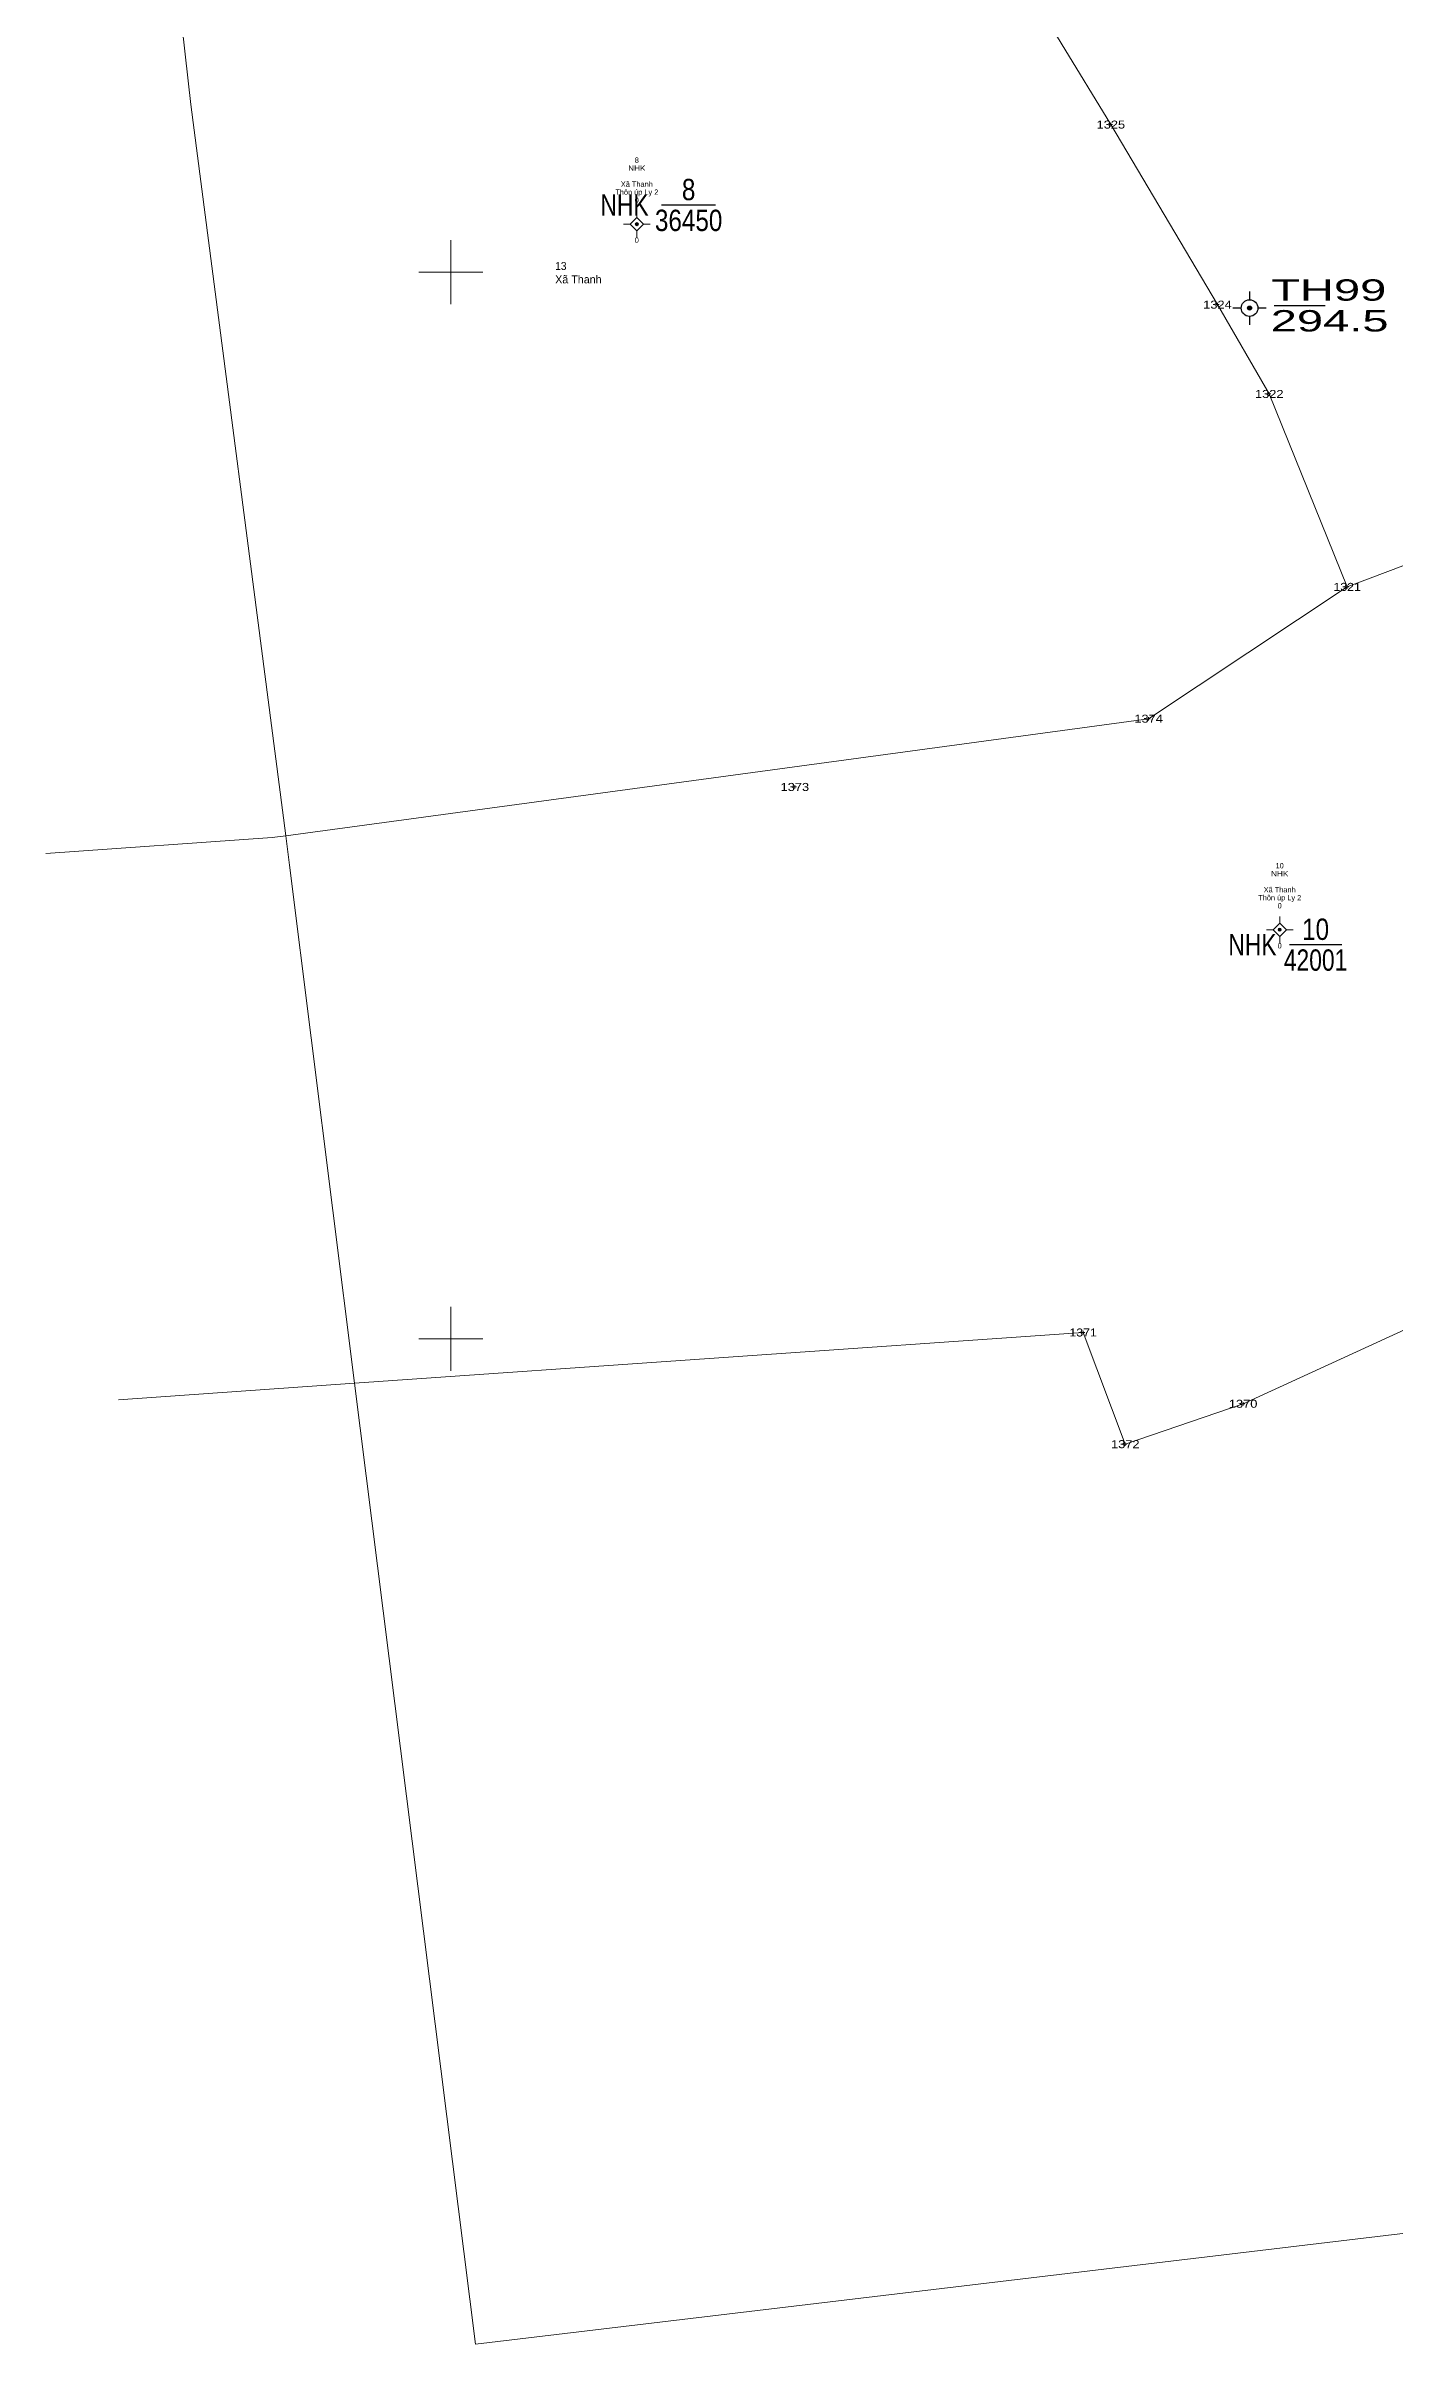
# Model space of a CAD drawing. Header units: metres. Extents: x 543779 to 545337, y 1825638 to 1827393.
# Drawn here: x 544324.1 to 544576.9, y 1826411.5 to 1826842.4 of the extents above; entities that cross this region are included whole.
import ezdxf
from ezdxf.enums import TextEntityAlignment as Align

# ---------------------------------------------------------------- set-up
doc = ezdxf.new("R2010")
doc.units = ezdxf.units.M
doc.header["$LTSCALE"] = 0.6
for name, color, linetype, lineweight in [('10', 7, 'Continuous', 13), ('11', 7, 'Continuous', 13), ('13', 7, 'Continuous', 25), ('4', 7, 'Continuous', 13), ('46', 7, 'Continuous', 13), ('63', 7, 'Continuous', 13), ('8', 7, 'Continuous', 25), ('9', 7, 'Continuous', 25)]:
    doc.layers.add(name, color=color, linetype=linetype, lineweight=lineweight)
for name, color, linetype in [('15', 7, 'Continuous'), ('5', 7, 'Continuous'), ('54', 7, 'Continuous')]:
    doc.layers.add(name, color=color, linetype=linetype)

msp = doc.modelspace()

# ---------------------------------------------------------------- hatches: boundary and pattern name
at = {"layer": '11'}
for points in [[(544435.1795, 1826808.99, 1), (544434.5795, 1826808.99, 1)], [(544555.7195, 1826676.7, 1), (544555.1195, 1826676.7, 1)]]:
    msp.add_hatch(color=256, dxfattribs=at).paths.add_polyline_path(points)
at = {"layer": '8'}
msp.add_hatch(color=256, dxfattribs=at).paths.add_polyline_path([(544550.1444, 1826793.26, 1), (544549.3944, 1826793.26, 1)])

# ---------------------------------------------------------------- linework, layer by layer
at = {"layer": '10'}
msp.add_line((544381.98, 1826591.67), (544337.68, 1826588.58), dxfattribs=at)
for points in [[(544568.06, 1826740.98), (544553.46, 1826777.15), (544543.75, 1826793.9), (544523.76, 1826827.66), (544505.13, 1826858.23), (544484.21, 1826894.55)], [(544681.9, 1826791.85), (544671.21, 1826787.51), (544648.95, 1826771.49), (544568.06, 1826740.98)], [(544568.06, 1826740.98), (544530.84, 1826716.27), (544369.05, 1826694.31)], [(544757.27, 1826737.51), (544742.61, 1826691.33), (544718.15, 1826681.77), (544684.15, 1826679.65), (544665.2, 1826654.42), (544619.39, 1826644.38), (544616.94, 1826619.19), (544548.56, 1826587.82), (544526.47, 1826580.24), (544518.55, 1826601.18), (544381.98, 1826591.67)], [(544369.05, 1826694.31), (544366.54, 1826693.97), (544324.1, 1826690.98)]]:
    msp.add_lwpolyline(points, dxfattribs=at)
at = {"layer": '11'}
for p, q in [((544433.63, 1826808.99), (544432.38, 1826808.99)), ((544434.88, 1826811.49), (544434.88, 1826810.24)), ((544437.38, 1826808.99), (544436.13, 1826808.99)), ((544434.88, 1826807.74), (544434.88, 1826806.49)), ((544555.42, 1826679.2), (544555.42, 1826677.95)), ((544554.17, 1826676.7), (544552.92, 1826676.7)), ((544555.42, 1826675.45), (544555.42, 1826674.2)), ((544557.92, 1826676.7), (544556.67, 1826676.7))]:
    msp.add_line(p, q, dxfattribs=at)
for points in [[(544434.88, 1826810.24), (544433.63, 1826808.99), (544434.88, 1826807.74), (544436.13, 1826808.99)], [(544555.42, 1826677.95), (544554.17, 1826676.7), (544555.42, 1826675.45), (544556.67, 1826676.7)]]:
    msp.add_lwpolyline(points, close=True, dxfattribs=at)
for centre in [(544434.8795, 1826808.99), (544555.4195, 1826676.7)]:
    msp.add_circle(centre, 0.3, dxfattribs=at)
at = {"layer": '13'}
for p, q in [((544439.54, 1826812.59), (544449.66, 1826812.59)), ((544557.24, 1826673.9), (544567.04, 1826673.9))]:
    msp.add_line(p, q, dxfattribs=at)
at = {"layer": '4'}
for p, q in [((544524.07, 1826827.66), (544523.45, 1826827.66)), ((544523.76, 1826827.34), (544523.76, 1826827.97)), ((544544.06, 1826793.9), (544543.44, 1826793.9)), ((544543.75, 1826793.59), (544543.75, 1826794.22)), ((544553.77, 1826777.15), (544553.14, 1826777.15)), ((544553.46, 1826776.83), (544553.46, 1826777.46)), ((544568.37, 1826740.98), (544567.74, 1826740.98)), ((544568.06, 1826740.67), (544568.06, 1826741.29)), ((544531.15, 1826716.27), (544530.53, 1826716.27)), ((544530.84, 1826715.95), (544530.84, 1826716.58)), ((544464.82, 1826703.47), (544464.2, 1826703.47)), ((544464.51, 1826703.16), (544464.51, 1826703.78)), ((544518.86, 1826601.18), (544518.24, 1826601.18)), ((544518.55, 1826600.86), (544518.55, 1826601.49)), ((544548.56, 1826587.51), (544548.56, 1826588.13)), ((544548.87, 1826587.82), (544548.24, 1826587.82)), ((544526.78, 1826580.24), (544526.15, 1826580.24)), ((544526.47, 1826579.92), (544526.47, 1826580.55))]:
    msp.add_line(p, q, dxfattribs=at)
at = {"layer": '46'}
for points in [[(544369.05, 1826694.31), (544351.24, 1826831.45), (544332.99, 1826993.66)], [(544381.98, 1826591.67), (544369.76, 1826688.83), (544369.05, 1826694.31)], [(544646.02, 1826440.28), (544404.64, 1826411.52), (544381.98, 1826591.67)]]:
    msp.add_lwpolyline(points, dxfattribs=at)
at = {"layer": '63'}
for p, q in [((544400, 1826794), (544400, 1826806)), ((544394, 1826800), (544406, 1826800)), ((544400, 1826594), (544400, 1826606)), ((544394, 1826600), (544406, 1826600))]:
    msp.add_line(p, q, dxfattribs=at)
at = {"layer": '8'}
for p, q in [((544549.77, 1826796.38), (544549.77, 1826794.82)), ((544548.21, 1826793.26), (544546.64, 1826793.26)), ((544549.77, 1826791.7), (544549.77, 1826790.14)), ((544552.9, 1826793.26), (544551.33, 1826793.26))]:
    msp.add_line(p, q, dxfattribs=at)
for radius in [1.5625, 0.375]:
    msp.add_circle((544549.7694, 1826793.26), radius, dxfattribs=at)
at = {"layer": '9'}
msp.add_line((544554.38, 1826793.76), (544563.95, 1826793.76), dxfattribs=at)

# ---------------------------------------------------------------- texts
at = {"layer": '13'}
for s, width, p in [('8', 0.85, (544444.6, 1826813.48)), ('36450', 0.85, (544444.6, 1826807.7)), ('10', 0.85, (544562.15, 1826674.79)), ('42001', 0.8, (544562.145, 1826669.01))]:
    msp.add_text(s, height=4, dxfattribs=dict(at, width=width)).set_placement(p, align=Align.CENTER)
at = {"layer": '13', "width": 0.8}
for p in [(544438.28, 1826810.59), (544556.02, 1826671.9)]:
    msp.add_text('NHK ', height=4, dxfattribs=at).set_placement(p, align=Align.RIGHT)
at = {"layer": '15'}
msp.add_text('Xã Thanh', height=1.5, dxfattribs=at).set_placement((544419.58, 1826797.89))
at = {"layer": '15', "width": 0.95}
msp.add_text('13', height=1.5, dxfattribs=at).set_placement((544419.58, 1826800.39))
at = {"layer": '5'}
for s, width, p in [('1325', 1.2, (544523.76, 1826826.91)), ('1324', 1.2, (544543.75, 1826793.15)), ('1322', 1.2, (544553.46, 1826776.4)), ('1321', 1.15, (544568.065, 1826740.23)), ('1374', 1.2, (544530.84, 1826715.52)), ('1373', 1.2, (544464.51, 1826702.72)), ('1371', 1.15, (544518.555, 1826600.43)), ('1370', 1.2, (544548.56, 1826587.07)), ('1372', 1.2, (544526.47, 1826579.49))]:
    msp.add_text(s, height=1.5, dxfattribs=dict(at, width=width)).set_placement(p, align=Align.CENTER)
at = {"layer": '54'}
for s, width, p in [('8', 0.95, (544434.88, 1826820.49)), ('Xã Thanh', 0.95, (544434.88, 1826815.99)), ('NHK', 1.15, (544434.885, 1826818.99)), ('0', 0.9, (544434.88, 1826812.99)), ('0', 0.9, (544434.88, 1826805.49)), ('NHK', 1.15, (544555.425, 1826686.7)), ('10', 0.95, (544555.42, 1826688.2)), ('Xã Thanh', 0.95, (544555.42, 1826683.7)), ('0', 0.9, (544555.42, 1826680.7)), ('0', 0.9, (544555.42, 1826673.2))]:
    msp.add_text(s, height=1, dxfattribs=dict(at, width=width)).set_placement(p, align=Align.CENTER)
for p in [(544434.885, 1826814.49), (544555.425, 1826682.2)]:
    msp.add_text('Thôn úp Ly 2', height=1, dxfattribs=at).set_placement(p, align=Align.CENTER)
at = {"layer": '9', "width": 1.65}
for s, p in [('TH99', (544564.62, 1826794.64)), ('294.5', (544564.78, 1826788.87))]:
    msp.add_text(s, height=4, dxfattribs=at).set_placement(p, align=Align.CENTER)

doc.saveas('drawing.dxf')
